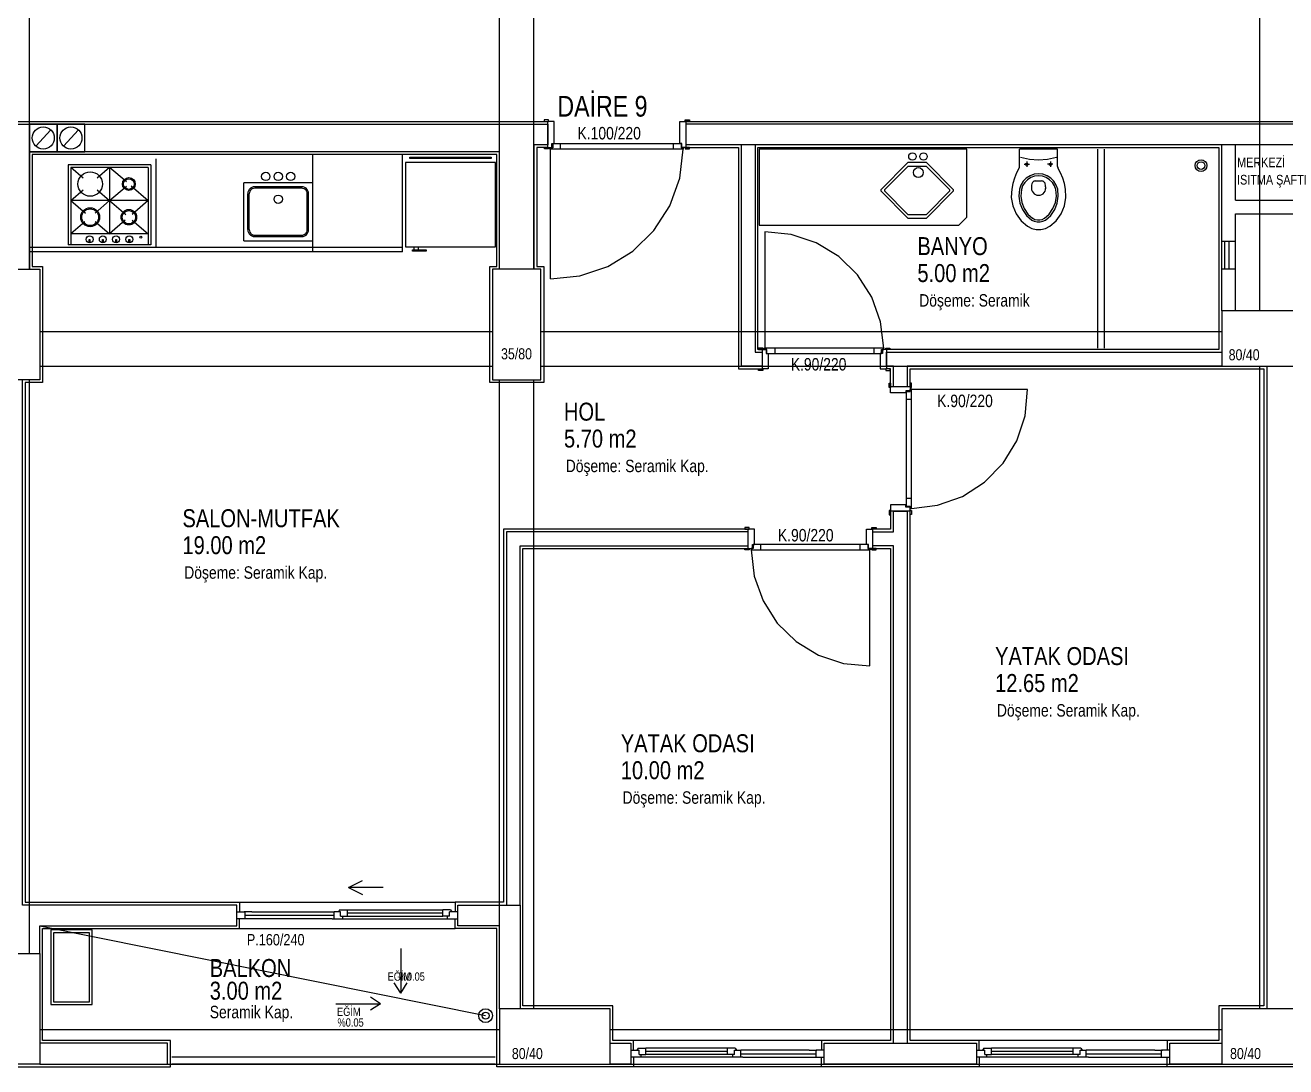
# Model space of a CAD drawing. Header units: centimetres. Extents: x 0 to 13208, y -30 to 2970.
# Drawn here: x 2751.8 to 3207.7, y 1159.2 to 1536 of the extents above; entities that cross this region are included whole.
import ezdxf

# ---------------------------------------------------------------- set-up
doc = ezdxf.new("R2010")
doc.units = ezdxf.units.CM
doc.layers.add('SCOTT-MIMARI', color=8, linetype='CONTINUOUS')
doc.styles.get("Standard").update_dxf_attribs({"font": 'arial.ttf', "width": 0.8})

msp = doc.modelspace()

# ---------------------------------------------------------------- linework, layer by layer
at = {"layer": 'SCOTT-MIMARI'}
for p, q in [((2939.52, 1501.8), (2939.52, 1501.22)), ((2941.08, 1501.8), (2939.52, 1501.8)), ((2939.52, 1501.22), (2941.08, 1501.22)), ((2943.05, 1501.22), (2940.8, 1501.22)), ((2940.8, 1491.72), (2940.8, 1501.22)), ((2941.08, 1501.22), (2941.08, 1501.8)), ((2943.05, 1493.22), (2943.05, 1501.22)), ((2988.55, 1501.22), (2990.8, 1501.22)), ((2988.55, 1493.22), (2988.55, 1501.22)), ((2990.51, 1501.22), (2990.51, 1501.8)), ((2990.51, 1501.8), (2992.07, 1501.8)), ((2992.07, 1501.22), (2990.51, 1501.22)), ((2990.8, 1491.72), (2990.8, 1501.22)), ((2992.07, 1501.8), (2992.07, 1501.22)), ((2939.55, 1491.72), (2941.08, 1491.72)), ((2939.55, 1491.24), (2939.55, 1491.72)), ((2941.08, 1491.24), (2939.55, 1491.24)), ((2940.8, 1491.72), (2942.3, 1491.72)), ((2941.08, 1491.72), (2941.08, 1491.24)), ((2941.8, 1491.72), (2941.8, 1491.22)), ((2942.56, 1491.7), (2941.8, 1491.7)), ((2989.79, 1491.22), (2941.8, 1491.22)), ((2941.8, 1444.23), (2941.8, 1491.22)), ((2942.3, 1493.22), (2943.05, 1493.22)), ((2942.3, 1491.72), (2942.3, 1493.22)), ((2942.56, 1493.16), (2989.04, 1493.16)), ((2942.56, 1493.16), (2942.56, 1491.7)), ((2945.37, 1491.22), (2945.37, 1493.16)), ((2986.22, 1491.22), (2986.22, 1493.16)), ((2989.3, 1493.22), (2988.55, 1493.22)), ((2989.04, 1493.16), (2989.04, 1491.7)), ((2989.04, 1491.7), (2989.79, 1491.7)), ((2989.3, 1491.72), (2989.3, 1493.22)), ((2990.8, 1491.72), (2989.3, 1491.72)), ((2989.79, 1491.72), (2989.79, 1491.22)), ((2992.05, 1491.72), (2990.51, 1491.72)), ((2990.51, 1491.72), (2990.51, 1491.24)), ((2990.51, 1491.24), (2992.05, 1491.24)), ((2992.05, 1491.24), (2992.05, 1491.72)), ((3125.17, 1491.22), (3111.43, 1491.22)), ((3111.43, 1484.93), (3111.43, 1491.22)), ((3125.17, 1484.93), (3125.17, 1491.22)), ((2890.85, 1488.3), (2920.35, 1488.3)), ((2890.85, 1487.8), (2890.85, 1488.3)), ((2920.35, 1487.8), (2890.85, 1487.8)), ((2920.35, 1488.3), (2920.35, 1487.8)), ((3114.03, 1486.66), (3114.03, 1484.81)), ((3122.56, 1486.66), (3122.56, 1484.81)), ((2797.28, 1485.55), (2767.28, 1485.55)), ((2772.77, 1480.71), (2768.28, 1484.55)), ((2796.28, 1484.55), (2768.28, 1484.55)), ((2768.28, 1484.55), (2768.28, 1460.55)), ((2782.28, 1484.55), (2777.8, 1480.71)), ((2788.38, 1479.33), (2782.28, 1484.55)), ((2782.28, 1484.55), (2782.28, 1460.55)), ((2796.28, 1484.55), (2796.28, 1456.55)), ((2797.28, 1485.55), (2797.28, 1456.55)), ((2889.35, 1486.3), (2889.35, 1455.8)), ((2921.85, 1486.3), (2889.35, 1486.3)), ((2921.85, 1455.8), (2921.85, 1486.3)), ((3113.11, 1485.72), (3115.07, 1485.72)), ((3123.48, 1485.72), (3121.52, 1485.72)), ((2782.28, 1472.55), (2788.4, 1477.8)), ((2790.08, 1477.87), (2796.28, 1472.55)), ((2830.8, 1458.05), (2830.8, 1479.05)), ((2855.8, 1479.05), (2830.8, 1479.05)), ((2851.8, 1477.55), (2834.8, 1477.55)), ((2855.8, 1458.05), (2855.8, 1479.05)), ((3117.21, 1479.67), (3119.38, 1479.67)), ((2768.28, 1472.55), (2772.77, 1476.4)), ((2777.8, 1476.4), (2782.28, 1472.55)), ((2832.3, 1462.05), (2832.3, 1475.05)), ((2832.8, 1462.05), (2832.8, 1475.05)), ((2851.8, 1477.05), (2834.8, 1477.05)), ((2853.8, 1462.05), (2853.8, 1475.05)), ((2854.3, 1462.05), (2854.3, 1475.05)), ((2768.28, 1472.55), (2773.6, 1468)), ((2796.28, 1472.55), (2768.28, 1472.55)), ((2782.28, 1472.55), (2777.06, 1468.07)), ((2782.28, 1472.55), (2788.14, 1467.54)), ((2796.28, 1472.55), (2790.44, 1467.54)), ((2773.4, 1464.93), (2768.28, 1460.55)), ((2777.14, 1464.96), (2782.28, 1460.55)), ((2787.97, 1465.43), (2782.28, 1460.55)), ((2790.52, 1465.49), (2796.28, 1460.55)), ((2768.28, 1460.55), (2768.28, 1456.55)), ((2796.28, 1460.55), (2768.28, 1460.55)), ((2834.8, 1460.05), (2851.8, 1460.05)), ((2834.8, 1459.55), (2851.8, 1459.55)), ((3019.3, 1461.22), (3019.3, 1419.22)), ((2797.28, 1456.55), (2767.28, 1456.55)), ((2774.93, 1458.54), (2775.2, 1458.54)), ((2774.93, 1457.31), (2774.93, 1458.54)), ((2775.2, 1458.54), (2775.2, 1457.31)), ((2779.72, 1458.54), (2779.99, 1458.54)), ((2779.72, 1457.31), (2779.72, 1458.54)), ((2779.99, 1458.54), (2779.99, 1457.31)), ((2784.51, 1458.54), (2784.78, 1458.54)), ((2784.51, 1457.31), (2784.51, 1458.54)), ((2784.78, 1458.54), (2784.78, 1457.31)), ((2789.3, 1458.54), (2789.57, 1458.54)), ((2789.3, 1457.31), (2789.3, 1458.54)), ((2789.57, 1458.54), (2789.57, 1457.31)), ((2830.8, 1458.05), (2855.8, 1458.05)), ((2891.85, 1454.3), (2891.85, 1454.8)), ((2891.85, 1454.8), (2896.85, 1454.8)), ((2892.35, 1455.8), (2892.35, 1454.8)), ((2893.85, 1455.8), (2893.85, 1454.8)), ((2896.85, 1454.8), (2896.85, 1454.3)), ((2888.3, 1454.05), (2753.3, 1454.05)), ((2896.85, 1454.3), (2891.85, 1454.3)), ((3018.58, 1419.21), (3017.05, 1419.21)), ((3017.05, 1419.21), (3017.05, 1418.72)), ((3017.05, 1418.72), (3018.58, 1418.72)), ((3018.3, 1418.72), (3018.3, 1411.72)), ((3018.3, 1418.72), (3019.8, 1418.72)), ((3018.58, 1418.72), (3018.58, 1419.21)), ((3062.29, 1419.22), (3019.3, 1419.22)), ((3019.3, 1418.72), (3019.3, 1419.22)), ((3020.06, 1418.75), (3019.3, 1418.75)), ((3019.8, 1418.72), (3019.8, 1417.22)), ((3020.06, 1417.29), (3020.06, 1418.75)), ((3022.87, 1419.22), (3022.87, 1417.29)), ((3058.72, 1419.22), (3058.72, 1417.29)), ((3061.54, 1417.29), (3061.54, 1418.75)), ((3061.54, 1418.75), (3062.29, 1418.75)), ((3063.3, 1418.72), (3061.8, 1418.72)), ((3061.8, 1418.72), (3061.8, 1417.22)), ((3062.29, 1418.72), (3062.29, 1419.22)), ((3063.01, 1419.21), (3064.55, 1419.21)), ((3063.01, 1418.72), (3063.01, 1419.21)), ((3064.55, 1418.72), (3063.01, 1418.72)), ((3063.3, 1418.72), (3063.3, 1411.72)), ((3064.55, 1419.21), (3064.55, 1418.72)), ((3019.8, 1417.22), (3020.55, 1417.22)), ((3020.06, 1417.29), (3061.54, 1417.29)), ((3020.55, 1417.22), (3020.55, 1411.72)), ((3061.05, 1417.22), (3061.05, 1411.72)), ((3061.8, 1417.22), (3061.05, 1417.22)), ((3017.02, 1411.15), (3017.02, 1411.72)), ((3017.02, 1411.72), (3018.58, 1411.72)), ((3018.58, 1411.15), (3017.02, 1411.15)), ((3020.55, 1411.72), (3018.3, 1411.72)), ((3018.58, 1411.72), (3018.58, 1411.15)), ((3061.05, 1411.72), (3063.3, 1411.72)), ((3063.01, 1411.72), (3063.01, 1411.15)), ((3064.57, 1411.72), (3063.01, 1411.72)), ((3063.01, 1411.15), (3064.57, 1411.15)), ((3064.57, 1411.15), (3064.57, 1411.72)), ((3064.22, 1406.5), (3064.8, 1406.5)), ((3064.22, 1404.94), (3064.22, 1406.5)), ((3064.8, 1404.94), (3064.22, 1404.94)), ((3064.8, 1406.5), (3064.8, 1404.94)), ((3064.8, 1402.97), (3064.8, 1405.22)), ((3071.8, 1405.22), (3064.8, 1405.22)), ((3071.8, 1406.47), (3071.8, 1404.94)), ((3072.29, 1406.47), (3071.8, 1406.47)), ((3071.8, 1405.22), (3071.8, 1403.72)), ((3071.8, 1404.94), (3072.29, 1404.94)), ((3072.29, 1404.94), (3072.29, 1406.47)), ((3070.3, 1402.97), (3064.8, 1402.97)), ((3070.3, 1403.72), (3070.3, 1402.97)), ((3071.8, 1403.72), (3070.3, 1403.72)), ((3070.37, 1403.47), (3070.37, 1361.98)), ((3070.37, 1403.47), (3071.82, 1403.47)), ((3072.3, 1400.65), (3070.37, 1400.65)), ((3071.8, 1404.22), (3072.3, 1404.22)), ((3071.82, 1403.47), (3071.82, 1404.22)), ((3072.3, 1361.23), (3072.3, 1404.22)), ((3114.29, 1404.22), (3072.3, 1404.22)), ((3072.3, 1364.8), (3070.37, 1364.8)), ((3064.8, 1360.51), (3064.22, 1360.51)), ((3064.22, 1360.51), (3064.22, 1358.95)), ((3064.22, 1358.95), (3064.8, 1358.95)), ((3064.8, 1362.47), (3064.8, 1360.22)), ((3070.3, 1362.47), (3064.8, 1362.47)), ((3064.8, 1358.95), (3064.8, 1360.51)), ((3071.8, 1360.22), (3064.8, 1360.22)), ((3070.3, 1361.72), (3070.3, 1362.47)), ((3071.8, 1361.72), (3070.3, 1361.72)), ((3070.37, 1361.98), (3071.82, 1361.98)), ((3071.8, 1360.22), (3071.8, 1361.72)), ((3071.8, 1361.23), (3072.3, 1361.23)), ((3071.8, 1358.98), (3071.8, 1360.51)), ((3071.8, 1360.51), (3072.29, 1360.51)), ((3072.29, 1358.98), (3071.8, 1358.98)), ((3071.82, 1361.98), (3071.82, 1361.23)), ((3072.29, 1360.51), (3072.29, 1358.98)), ((3012.02, 1354.3), (3012.02, 1353.72)), ((3013.58, 1354.3), (3012.02, 1354.3)), ((3013.58, 1353.72), (3013.58, 1354.3)), ((3058.01, 1353.72), (3058.01, 1354.3)), ((3058.01, 1354.3), (3059.57, 1354.3)), ((3059.57, 1354.3), (3059.57, 1353.72)), ((3012.02, 1353.72), (3013.58, 1353.72)), ((3015.55, 1353.72), (3013.3, 1353.72)), ((3013.3, 1346.72), (3013.3, 1353.72)), ((3015.55, 1348.22), (3015.55, 1353.72)), ((3056.05, 1353.72), (3058.3, 1353.72)), ((3056.05, 1348.22), (3056.05, 1353.72)), ((3059.57, 1353.72), (3058.01, 1353.72)), ((3058.3, 1346.72), (3058.3, 1353.72)), ((3012.05, 1346.72), (3013.58, 1346.72)), ((3012.05, 1346.24), (3012.05, 1346.72)), ((3013.58, 1346.24), (3012.05, 1346.24)), ((3013.3, 1346.72), (3014.8, 1346.72)), ((3013.58, 1346.72), (3013.58, 1346.24)), ((3014.3, 1346.72), (3014.3, 1346.22)), ((3015.06, 1346.7), (3014.3, 1346.7)), ((3014.3, 1346.22), (3057.29, 1346.22)), ((3014.8, 1346.72), (3014.8, 1348.22)), ((3014.8, 1348.22), (3015.55, 1348.22)), ((3056.54, 1348.16), (3015.06, 1348.16)), ((3015.06, 1348.16), (3015.06, 1346.7)), ((3017.87, 1346.22), (3017.87, 1348.16)), ((3053.72, 1346.22), (3053.72, 1348.16)), ((3056.8, 1348.22), (3056.05, 1348.22)), ((3056.54, 1348.16), (3056.54, 1346.7)), ((3056.54, 1346.7), (3057.29, 1346.7)), ((3056.8, 1346.72), (3056.8, 1348.22)), ((3058.3, 1346.72), (3056.8, 1346.72)), ((3057.29, 1346.72), (3057.29, 1346.22)), ((3057.29, 1304.23), (3057.29, 1346.22)), ((3059.55, 1346.72), (3058.01, 1346.72)), ((3058.01, 1346.72), (3058.01, 1346.24)), ((3058.01, 1346.24), (3059.55, 1346.24)), ((3059.55, 1346.24), (3059.55, 1346.72)), ((2828.3, 1215.22), (2831.3, 1215.22)), ((2833.8, 1215.22), (2830.98, 1215.22)), ((2831.3, 1212.72), (2831.3, 1215.22)), ((2863.55, 1213.97), (2831.3, 1213.97)), ((2833.8, 1215.22), (2863.55, 1215.22)), ((2865.8, 1215.22), (2863.55, 1215.22)), ((2863.55, 1212.72), (2863.55, 1215.22)), ((2865.48, 1215.97), (2868.3, 1215.97)), ((2865.8, 1213.72), (2865.8, 1215.22)), ((2865.8, 1213.72), (2868.3, 1213.72)), ((2866.55, 1213.72), (2866.55, 1212.72)), ((2868.3, 1215.97), (2902.8, 1215.97)), ((2868.3, 1213.72), (2868.3, 1215.97)), ((2902.8, 1214.85), (2868.3, 1214.85)), ((2868.3, 1213.72), (2902.8, 1213.72)), ((2905.61, 1215.97), (2902.8, 1215.97)), ((2902.8, 1213.72), (2902.8, 1215.97)), ((2905.3, 1213.72), (2902.8, 1213.72)), ((2904.55, 1212.72), (2904.55, 1213.72)), ((2908.3, 1215.22), (2905.3, 1215.22)), ((2905.3, 1213.72), (2905.3, 1215.22)), ((2862.8, 1212.72), (2828.3, 1212.72)), ((2862.8, 1212.72), (2866.55, 1212.72)), ((2904.55, 1212.72), (2908.3, 1212.72)), ((2970.8, 1165.22), (2973.8, 1165.22)), ((2974.55, 1162.72), (2970.8, 1162.72)), ((2973.48, 1165.97), (2976.3, 1165.97)), ((2973.8, 1163.72), (2973.8, 1165.22)), ((2973.8, 1163.72), (2976.3, 1163.72)), ((2974.55, 1162.72), (2974.55, 1163.72)), ((3005.8, 1165.97), (2976.3, 1165.97)), ((2976.3, 1163.72), (2976.3, 1165.97)), ((2976.3, 1164.85), (3005.8, 1164.85)), ((3005.8, 1163.72), (2976.3, 1163.72)), ((3008.61, 1165.97), (3005.8, 1165.97)), ((3005.8, 1163.72), (3005.8, 1165.97)), ((3008.3, 1163.72), (3005.8, 1163.72)), ((3007.55, 1163.72), (3007.55, 1162.72)), ((3011.3, 1162.72), (3007.55, 1162.72)), ((3008.3, 1165.22), (3010.55, 1165.22)), ((3008.3, 1163.72), (3008.3, 1165.22)), ((3035.3, 1165.22), (3010.55, 1165.22)), ((3010.55, 1162.72), (3010.55, 1165.22)), ((3010.55, 1163.97), (3037.8, 1163.97)), ((3011.3, 1162.72), (3040.8, 1162.72)), ((3035.3, 1165.22), (3038.11, 1165.22)), ((3037.8, 1162.72), (3037.8, 1165.22)), ((3040.8, 1165.22), (3037.8, 1165.22)), ((3095.8, 1165.22), (3098.8, 1165.22)), ((3099.55, 1162.72), (3095.8, 1162.72)), ((3098.48, 1165.97), (3101.3, 1165.97)), ((3098.8, 1163.72), (3098.8, 1165.22)), ((3098.8, 1163.72), (3101.3, 1163.72)), ((3099.55, 1162.72), (3099.55, 1163.72)), ((3130.8, 1165.97), (3101.3, 1165.97)), ((3101.3, 1163.72), (3101.3, 1165.97)), ((3101.3, 1164.85), (3130.8, 1164.85)), ((3130.8, 1163.72), (3101.3, 1163.72)), ((3133.61, 1165.97), (3130.8, 1165.97)), ((3130.8, 1163.72), (3130.8, 1165.97)), ((3133.3, 1163.72), (3130.8, 1163.72)), ((3132.55, 1163.72), (3132.55, 1162.72)), ((3136.3, 1162.72), (3132.55, 1162.72)), ((3133.3, 1165.22), (3135.55, 1165.22)), ((3133.3, 1163.72), (3133.3, 1165.22)), ((3160.3, 1165.22), (3135.55, 1165.22)), ((3135.55, 1162.72), (3135.55, 1165.22)), ((3135.55, 1163.97), (3162.8, 1163.97)), ((3136.3, 1162.72), (3165.8, 1162.72)), ((3160.3, 1165.22), (3163.11, 1165.22)), ((3162.8, 1162.72), (3162.8, 1165.22)), ((3165.8, 1165.22), (3162.8, 1165.22))]:
    msp.add_line(p, q, dxfattribs=at)
for points in [[(3198.3, 1432.72), (3198.3, 1632.72)], [(2753.3, 1447.72), (2753.3, 1617.72)], [(2923.3, 1447.72), (2923.3, 1617.72)], [(2935.8, 1447.72), (2935.8, 1617.72)], [(2553.3, 1501.22), (2940.8, 1501.22)], [(2558.3, 1447.72), (2558.3, 1447.72), (2558.3, 1492.72), (2553.3, 1492.72), (2553.3, 1500.22), (2940.8, 1500.22), (2940.8, 1492.72), (2935.8, 1492.72), (2935.8, 1447.72)], [(2763.3, 1490.22), (2763.3, 1500.22), (2753.3, 1500.22), (2753.3, 1490.22), (2763.3, 1490.22)], [(2773.3, 1490.22), (2773.3, 1500.22), (2763.3, 1500.22), (2763.3, 1490.22), (2773.3, 1490.22)], [(2990.8, 1501.22), (3418.3, 1501.22)], [(3418.3, 1500.22), (2990.8, 1500.22)], [(2990.8, 1492.72), (2990.8, 1500.22)], [(2761.01, 1498.16), (2755.58, 1492.29)], [(2771.01, 1498.16), (2765.58, 1492.29)], [(2940.8, 1491.72), (2936.8, 1491.72), (2936.8, 1448.72), (2939.3, 1448.72), (2939.3, 1406.72), (2919.8, 1406.72), (2919.8, 1448.72), (2922.3, 1448.72), (2922.3, 1489.22), (2754.3, 1489.22), (2754.3, 1448.72), (2758.05, 1448.72), (2758.05, 1406.72), (2751.8, 1406.72), (2751.8, 1218.72), (2829.3, 1218.72), (2829.3, 1215.22)], [(2941.33, 1491.43), (2941.64, 1491.43), (2941.33, 1491.43)], [(2941.8, 1444.23), (2952.39, 1445.3), (2962.47, 1448.7), (2971.54, 1454.26), (2979.14, 1461.71), (2984.89, 1470.66), (2988.5, 1480.66), (2989.79, 1491.22)], [(3418.3, 1492.72), (2990.8, 1492.72)], [(2990.8, 1491.72), (3009.8, 1491.72), (3009.8, 1411.72), (3018.3, 1411.72)], [(3015.8, 1492.72), (3015.8, 1417.72), (3018.3, 1417.72), (3018.3, 1412.72), (3010.8, 1412.72), (3010.8, 1492.72)], [(3018.3, 1418.72), (3016.8, 1418.72), (3016.8, 1491.72), (3183.55, 1491.72), (3183.55, 1418.72), (3063.3, 1418.72)], [(3017.3, 1463.72), (3089.51, 1463.72), (3092.3, 1466.52), (3092.3, 1491.22), (3017.3, 1491.22), (3017.3, 1463.72), (3017.3, 1463.72)], [(3139.55, 1491.22), (3139.55, 1419.22)], [(3142.05, 1491.22), (3142.05, 1419.22)], [(3184.55, 1432.72), (3184.55, 1492.72)], [(3189.55, 1472.72), (3189.55, 1492.72)], [(2923.3, 1490.22), (2753.3, 1490.22), (2753.3, 1447.72)], [(2798.99, 1487.72), (2798.99, 1455.55)], [(2855.8, 1454.05), (2855.8, 1489.22)], [(2888.3, 1454.05), (2888.3, 1489.22)], [(2923.3, 1447.72), (2923.3, 1490.22)], [(3111.81, 1488.3), (3115.02, 1487.57), (3118.3, 1487.32), (3121.58, 1487.57), (3124.79, 1488.3)], [(2767.28, 1485.55), (2767.28, 1456.55)], [(3087.53, 1476.04), (3087.53, 1476.49), (3077.73, 1486.29), (3071.03, 1486.29), (3061.23, 1476.49), (3061.23, 1476.04), (3071.03, 1466.24), (3077.73, 1466.24), (3087.53, 1476.04)], [(3086.19, 1476.04), (3086.19, 1476.49), (3077.73, 1484.95), (3071.03, 1484.95), (3062.57, 1476.49), (3062.57, 1476.04), (3071.03, 1467.58), (3077.73, 1467.58), (3086.19, 1476.04)], [(3111.28, 1484.38), (3110.34, 1482.56), (3109.57, 1480.67), (3108.98, 1478.71), (3108.57, 1476.7)], [(3111.28, 1484.38), (3111.34, 1484.51), (3111.39, 1484.65), (3111.42, 1484.79), (3111.43, 1484.93)], [(3118.3, 1482.26), (3116.72, 1482.07), (3115.21, 1481.54), (3113.86, 1480.69), (3112.73, 1479.56), (3111.89, 1478.2), (3111.36, 1476.7)], [(3125.23, 1476.7), (3124.71, 1478.2), (3123.86, 1479.56), (3122.73, 1480.69), (3121.38, 1481.54), (3119.88, 1482.07), (3118.29, 1482.26)], [(3125.17, 1484.93), (3125.18, 1484.79), (3125.21, 1484.65), (3125.25, 1484.51), (3125.32, 1484.38)], [(3128.03, 1476.7), (3127.62, 1478.71), (3127.03, 1480.67), (3126.26, 1482.56), (3125.32, 1484.38)], [(2834.8, 1477.55), (2834.24, 1477.49), (2833.71, 1477.31), (2833.24, 1477.01), (2832.84, 1476.61), (2832.55, 1476.14), (2832.36, 1475.61), (2832.3, 1475.05)], [(2854.3, 1475.05), (2854.23, 1475.61), (2854.05, 1476.14), (2853.75, 1476.61), (2853.36, 1477.01), (2852.88, 1477.31), (2852.35, 1477.49), (2851.8, 1477.55)], [(3118.3, 1481.54), (3116.88, 1481.38), (3115.52, 1480.9), (3114.31, 1480.13), (3113.29, 1479.11), (3112.53, 1477.89), (3112.06, 1476.54)], [(3115.87, 1478.59), (3115.79, 1478.16), (3115.74, 1477.72), (3115.73, 1477.29), (3115.74, 1476.85)], [(3117.21, 1479.67), (3116.91, 1479.64), (3116.61, 1479.54), (3116.35, 1479.37), (3116.13, 1479.15), (3115.97, 1478.88), (3115.87, 1478.59)], [(3124.54, 1476.54), (3124.06, 1477.89), (3123.3, 1479.11), (3122.29, 1480.13), (3121.07, 1480.9), (3119.72, 1481.38), (3118.29, 1481.54)], [(3120.72, 1478.59), (3120.62, 1478.88), (3120.46, 1479.15), (3120.24, 1479.37), (3119.98, 1479.54), (3119.69, 1479.64), (3119.38, 1479.67)], [(3120.86, 1476.85), (3120.87, 1477.29), (3120.85, 1477.72), (3120.8, 1478.16), (3120.72, 1478.59)], [(2834.8, 1477.05), (2834.35, 1477), (2833.93, 1476.86), (2833.55, 1476.62), (2833.23, 1476.3), (2833, 1475.92), (2832.85, 1475.5), (2832.8, 1475.05)], [(2853.8, 1475.05), (2853.75, 1475.5), (2853.6, 1475.92), (2853.36, 1476.3), (2853.04, 1476.62), (2852.67, 1476.86), (2852.24, 1477), (2851.8, 1477.05)], [(3108.59, 1476.8), (3108.42, 1473.71), (3108.95, 1470.66), (3110.15, 1467.81), (3111.96, 1465.3), (3114.28, 1463.26)], [(3111.37, 1476.71), (3111.15, 1474.18), (3111.53, 1471.67), (3112.46, 1469.31), (3113.92, 1467.23), (3115.81, 1465.54)], [(3112.07, 1476.57), (3111.87, 1474.21), (3112.22, 1471.86), (3113.09, 1469.65), (3114.45, 1467.71), (3116.22, 1466.13)], [(3115.73, 1477.06), (3115.79, 1476.49), (3115.98, 1475.96), (3116.28, 1475.47), (3116.68, 1475.07), (3117.17, 1474.76), (3117.71, 1474.57), (3118.27, 1474.5)], [(3118.32, 1474.5), (3118.89, 1474.57), (3119.43, 1474.76), (3119.91, 1475.07), (3120.31, 1475.47), (3120.62, 1475.96), (3120.8, 1476.49), (3120.87, 1477.06)], [(3120.37, 1466.13), (3122.14, 1467.71), (3123.5, 1469.65), (3124.38, 1471.86), (3124.73, 1474.21), (3124.53, 1476.57)], [(3120.79, 1465.54), (3122.68, 1467.23), (3124.13, 1469.31), (3125.07, 1471.67), (3125.44, 1474.18), (3125.23, 1476.71)], [(3122.32, 1463.26), (3124.64, 1465.3), (3126.44, 1467.81), (3127.64, 1470.66), (3128.17, 1473.71), (3128.01, 1476.8)], [(3189.55, 1472.72), (3219.55, 1472.72)], [(3115.81, 1465.54), (3116.75, 1465.09), (3117.77, 1464.85), (3118.82, 1464.85), (3119.84, 1465.09), (3120.79, 1465.54)], [(3116.19, 1466.15), (3116.99, 1465.76), (3117.85, 1465.56), (3118.74, 1465.56), (3119.61, 1465.76), (3120.41, 1466.15)], [(3189.55, 1432.72), (3189.55, 1467.72)], [(3189.55, 1467.72), (3219.55, 1467.72)], [(2832.3, 1462.05), (2832.36, 1461.5), (2832.55, 1460.97), (2832.84, 1460.49), (2833.24, 1460.1), (2833.71, 1459.8), (2834.24, 1459.62), (2834.8, 1459.55)], [(2832.8, 1462.05), (2832.85, 1461.61), (2833, 1461.19), (2833.23, 1460.81), (2833.55, 1460.49), (2833.93, 1460.25), (2834.35, 1460.1), (2834.8, 1460.05)], [(2851.8, 1460.05), (2852.24, 1460.1), (2852.67, 1460.25), (2853.04, 1460.49), (2853.36, 1460.81), (2853.6, 1461.19), (2853.75, 1461.61), (2853.8, 1462.05)], [(2851.8, 1459.55), (2852.35, 1459.62), (2852.88, 1459.8), (2853.36, 1460.1), (2853.75, 1460.49), (2854.05, 1460.97), (2854.23, 1461.5), (2854.3, 1462.05)], [(3062.29, 1419.22), (3061.18, 1428.7), (3057.97, 1437.68), (3052.82, 1445.7), (3046, 1452.37), (3037.85, 1457.33), (3028.8, 1460.33), (3019.3, 1461.22)], [(3114.28, 1463.26), (3115.8, 1462.51), (3117.45, 1462.12), (3119.14, 1462.12), (3120.8, 1462.51), (3122.32, 1463.26)], [(2888.3, 1455.55), (2753.3, 1455.55)], [(2889.35, 1455.8), (2921.85, 1455.8)], [(3189.55, 1457.72), (3184.55, 1457.72)], [(3185.55, 1457.72), (3185.55, 1447.72)], [(3187.05, 1457.72), (3187.05, 1447.72)], [(2737.05, 1447.72), (2757.05, 1447.72), (2757.05, 1407.72), (2737.05, 1407.72), (2737.05, 1447.72)], [(2938.3, 1447.72), (2920.8, 1447.72), (2920.8, 1407.72), (2938.3, 1407.72), (2938.3, 1447.72)], [(3189.55, 1447.72), (3184.55, 1447.72)], [(3224.55, 1432.72), (3184.55, 1432.72), (3184.55, 1412.72), (3224.55, 1412.72), (3224.55, 1432.72)], [(2757.05, 1425.22), (2920.8, 1425.22)], [(2938.3, 1425.22), (3184.55, 1425.22)], [(3018.83, 1419.02), (3019.14, 1419.02), (3018.83, 1419.02)], [(3184.55, 1412.72), (3070.8, 1412.72), (3070.8, 1405.22), (3065.8, 1405.22), (3065.8, 1412.72), (3063.3, 1412.72), (3063.3, 1417.72), (3184.55, 1417.72)], [(2757.05, 1412.72), (2920.8, 1412.72)], [(2938.3, 1412.72), (3184.55, 1412.72)], [(3064.8, 1405.22), (3064.8, 1411.72), (3063.3, 1411.72)], [(3071.8, 1405.22), (3071.8, 1411.72), (3199.8, 1411.72), (3199.8, 1181.22), (3183.55, 1181.22), (3183.55, 1168.72), (3164.8, 1168.72), (3164.8, 1165.22)], [(3198.3, 1180.22), (3198.3, 1412.72)], [(3200.8, 1412.72), (3200.8, 1180.22)], [(2757.05, 1200.22), (2757.05, 1210.22), (2828.3, 1210.22), (2828.3, 1217.72), (2750.8, 1217.72), (2750.8, 1407.72)], [(2753.3, 1200.22), (2753.3, 1407.72)], [(2923.3, 1180.22), (2923.3, 1407.72)], [(2935.8, 1180.22), (2935.8, 1407.72)], [(3072.09, 1404.69), (3072.09, 1404.38), (3072.09, 1404.69)], [(3072.3, 1361.23), (3081.77, 1362.34), (3090.75, 1365.55), (3098.78, 1370.7), (3105.44, 1377.53), (3110.4, 1385.67), (3113.4, 1394.73), (3114.29, 1404.22)], [(3065.8, 1167.72), (3065.8, 1347.72), (3058.3, 1347.72), (3058.3, 1352.72), (3065.8, 1352.72), (3065.8, 1360.22), (3070.8, 1360.22), (3070.8, 1167.72)], [(3064.8, 1360.22), (3064.8, 1353.72), (3058.3, 1353.72)], [(3096.8, 1165.22), (3096.8, 1168.72), (3071.8, 1168.72), (3071.8, 1360.22)], [(3013.3, 1353.72), (2924.8, 1353.72), (2924.8, 1218.72), (2907.3, 1218.72), (2907.3, 1215.22)], [(2930.8, 1217.72), (2930.8, 1347.72), (3013.3, 1347.72), (3013.3, 1352.72), (2925.8, 1352.72), (2925.8, 1217.72)], [(2971.8, 1165.22), (2971.8, 1168.72), (2964.3, 1168.72), (2964.3, 1181.22), (2931.8, 1181.22), (2931.8, 1346.72), (3013.3, 1346.72)], [(3014.3, 1346.22), (3015.41, 1336.75), (3018.63, 1327.77), (3023.78, 1319.74), (3030.6, 1313.08), (3038.75, 1308.12), (3047.8, 1305.12), (3057.29, 1304.23)], [(3058.3, 1346.72), (3064.8, 1346.72), (3064.8, 1168.72), (3039.8, 1168.72), (3039.8, 1165.22)], [(3057.76, 1346.43), (3057.46, 1346.43), (3057.76, 1346.43)], [(2868.72, 1224.07), (2873.72, 1226.57)], [(2881.22, 1224.07), (2868.72, 1224.07)], [(2868.72, 1224.07), (2873.72, 1221.57)], [(2829.3, 1218.72), (2907.3, 1218.72)], [(2923.3, 1180.22), (2923.3, 1210.22), (2908.3, 1210.22), (2908.3, 1217.72), (2930.8, 1217.72), (2930.8, 1180.22)], [(2865.48, 1215.97), (2865.05, 1215.22)], [(2905.61, 1215.97), (2906.05, 1215.22)], [(2664.8, 1212.72), (2664.8, 1209.22), (2736.05, 1209.22), (2736.05, 1168.72), (2689.8, 1168.72), (2689.8, 1159.22), (2804.3, 1159.22), (2804.3, 1168.72), (2758.05, 1168.72), (2758.05, 1209.22), (2829.3, 1209.22), (2829.3, 1212.72)], [(2757.05, 1210.22), (2918.3, 1177.72)], [(2761.05, 1181.72), (2776.05, 1181.72), (2776.05, 1208.72), (2761.05, 1208.72), (2761.05, 1181.72)], [(2829.3, 1209.22), (2907.3, 1209.22)], [(2866.55, 1212.72), (2904.55, 1212.72)], [(2971.8, 1162.72), (2971.8, 1159.22), (2922.3, 1159.22), (2922.3, 1209.22), (2907.3, 1209.22), (2907.3, 1212.72)], [(2762.05, 1182.72), (2775.05, 1182.72), (2775.05, 1207.72), (2762.05, 1207.72), (2762.05, 1182.72)], [(2737.05, 1200.22), (2757.05, 1200.22), (2757.05, 1160.22), (2737.05, 1160.22), (2737.05, 1200.22)], [(2887.58, 1202), (2887.58, 1185.84)], [(2887.58, 1185.84), (2885.25, 1189.54)], [(2887.58, 1185.84), (2889.92, 1189.54)], [(2864.16, 1182.03), (2880.32, 1182.03)], [(2880.32, 1182.03), (2876.62, 1184.37)], [(2880.32, 1182.03), (2876.62, 1179.7)], [(2963.3, 1180.22), (2923.3, 1180.22), (2923.3, 1160.22), (2963.3, 1160.22), (2963.3, 1180.22)], [(3224.55, 1180.22), (3184.55, 1180.22), (3184.55, 1160.22), (3224.55, 1160.22), (3224.55, 1180.22)], [(2757.05, 1172.72), (2923.3, 1172.72)], [(2963.3, 1172.72), (3184.55, 1172.72)], [(2757.05, 1160.22), (2803.3, 1160.22), (2803.3, 1167.72), (2757.05, 1167.72)], [(2963.3, 1167.72), (2970.8, 1167.72), (2970.8, 1160.22), (2963.3, 1160.22)], [(2970.8, 1167.72), (2970.8, 1160.22)], [(3039.8, 1168.72), (2971.8, 1168.72)], [(3095.8, 1167.72), (3095.8, 1160.22), (3040.8, 1160.22), (3040.8, 1167.72), (3095.8, 1167.72)], [(3164.8, 1168.72), (3096.8, 1168.72)], [(3184.55, 1160.22), (3165.8, 1160.22), (3165.8, 1167.72), (3184.55, 1167.72)], [(2921.8, 1162.72), (2804.8, 1162.72)], [(2973.48, 1165.97), (2973.05, 1165.22)], [(3007.55, 1162.72), (2974.55, 1162.72)], [(3008.61, 1165.97), (3009.05, 1165.22)], [(3096.8, 1162.72), (3096.8, 1159.22), (3039.8, 1159.22), (3039.8, 1162.72)], [(3096.8, 1162.72), (3096.8, 1159.22), (3039.8, 1159.22), (3039.8, 1162.72)], [(3096.8, 1162.72), (3096.8, 1159.22), (3039.8, 1159.22), (3039.8, 1162.72)], [(3098.48, 1165.97), (3098.05, 1165.22)], [(3132.55, 1162.72), (3099.55, 1162.72)], [(3133.61, 1165.97), (3134.05, 1165.22)], [(3244.3, 1162.72), (3244.3, 1159.22), (3164.8, 1159.22), (3164.8, 1162.72)], [(2757.05, 1160.22), (2923.3, 1160.22)], [(2921.8, 1160.22), (2804.8, 1160.22)], [(2963.3, 1160.22), (3184.55, 1160.22)], [(3039.8, 1159.22), (2971.8, 1159.22)], [(3164.8, 1159.22), (3096.8, 1159.22)]]:
    msp.add_lwpolyline(points, dxfattribs=at)
for centre, radius in [((2758.3, 1495.22), 4), ((2768.3, 1495.22), 4), ((3072.66, 1488.52), 1.34), ((3076.67, 1488.52), 1.34), ((3177.05, 1485.22), 2.12), ((3177.05, 1485.22), 1.38), ((2775.28, 1478.55), 4.42), ((2838.8, 1481.3), 1.5), ((2843.3, 1481.3), 1.5), ((2847.8, 1481.3), 1.5), ((3074.8, 1482.72), 1.78), ((3114.03, 1485.72), 0.413), ((3122.56, 1485.72), 0.413), ((2789.28, 1478.55), 2.31), ((2789.28, 1478.55), 1.92), ((2843.3, 1473.05), 1.5), ((2775.28, 1466.55), 3.42), ((2775.28, 1466.55), 3.02), ((2789.28, 1466.55), 2.81), ((2789.28, 1466.55), 2.42), ((2775.06, 1458.55), 1.25), ((2779.85, 1458.55), 1.25), ((2784.65, 1458.55), 1.25), ((2789.44, 1458.55), 1.25), ((2793.58, 1459.34), 0.375), ((2918.3, 1177.72), 2.5), ((2918.3, 1177.72), 1.25)]:
    msp.add_circle(centre, radius, dxfattribs=at)

# ---------------------------------------------------------------- texts
at = {"layer": 'SCOTT-MIMARI', "width": 0.8}
for s, height, p in [('DAİRE 9', 7.5, (2944.26, 1502.94)), ('K.100/220', 4.5, (2951.53, 1494.7)), ('MERKEZİ', 3.5, (3190.09, 1484.64)), ('ISITMA ŞAFTI', 3.5, (3190.09, 1478.37)), ('BANYO', 6.5, (3074.47, 1452.85)), ('5.00 m2', 6.5, (3074.47, 1443.1)), ('Döşeme: Seramik', 4.5, (3075.12, 1434.22)), ('35/80', 4, (2923.89, 1415.15)), ('80/40', 4, (3187.05, 1414.8)), ('K.90/220', 4.5, (3028.66, 1411.1)), ('K.90/220', 4.5, (3081.61, 1397.87)), ('HOL', 6.5, (2946.64, 1392.97)), ('5.70 m2', 6.5, (2946.64, 1383.23)), ('Döşeme: Seramik Kap.', 4.5, (2947.28, 1374.34)), ('SALON-MUTFAK', 6.5, (2808.65, 1354.42)), ('19.00 m2', 6.5, (2808.65, 1344.67)), ('K.90/220', 4.5, (3024.02, 1349.27)), ('Döşeme: Seramik Kap.', 4.5, (2809.29, 1335.78)), ('YATAK ODASI', 6.5, (3102.57, 1304.55)), ('12.65 m2', 6.5, (3102.57, 1294.8)), ('Döşeme: Seramik Kap.', 4.5, (3103.22, 1285.91)), ('YATAK ODASI', 6.5, (2967.19, 1273.01)), ('10.00 m2', 6.5, (2967.19, 1263.27)), ('Döşeme: Seramik Kap.', 4.5, (2967.83, 1254.38)), ('P.160/240', 4.096, (2831.94, 1203.15)), ('BALKON', 6.5, (2818.53, 1191.71)), ('3.00 m2', 6.5, (2818.53, 1183.5)), ('EĞİM', 3, (2882.84, 1190.37)), ('%%%0.05', 3, (2886.84, 1190.37)), ('Seramik Kap.', 4.5, (2818.53, 1176.79)), ('EĞİM', 3, (2864.55, 1177.64)), ('%%%0.05', 3, (2864.72, 1173.76)), ('80/40', 4, (2927.8, 1162.01)), ('80/40', 4, (3187.55, 1162.01))]:
    msp.add_text(s, height=height, dxfattribs=at).set_placement(p)

doc.saveas('drawing.dxf')
